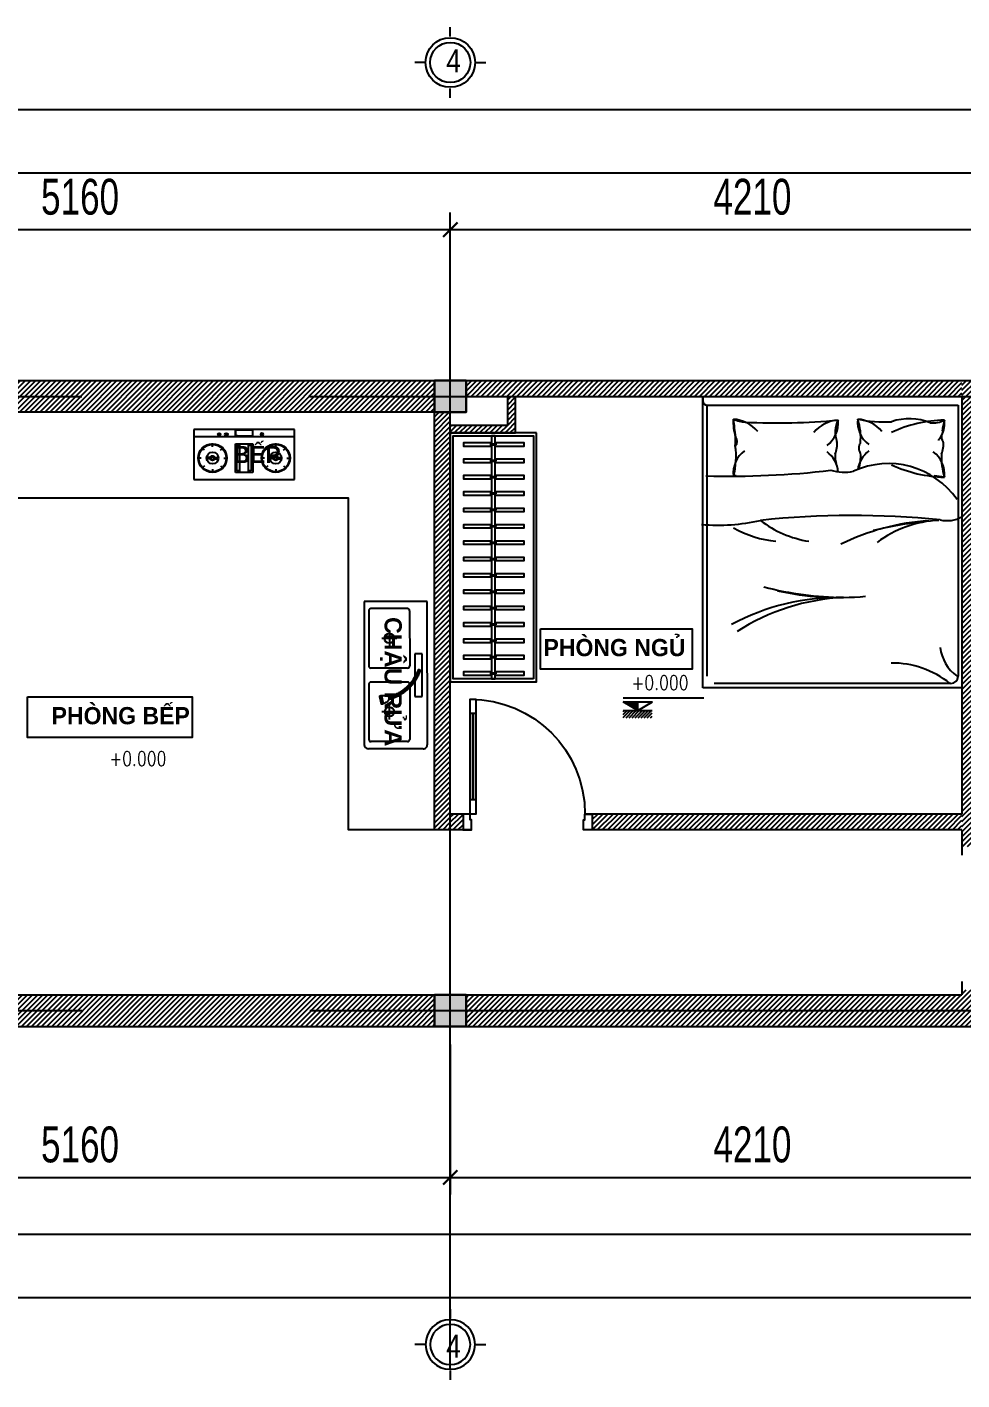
# Model space of a CAD drawing. Header units: inches. Extents: x 442278 to 842836, y -356313 to 59457.
# Drawn here: x 482833 to 489347, y -38986 to -29559 of the extents above; entities that cross this region are included whole.
import ezdxf

# ---------------------------------------------------------------- set-up
doc = ezdxf.new("R2010")
doc.units = ezdxf.units.IN
doc.header["$LTSCALE"] = 250
doc.header["$MEASUREMENT"] = 0
doc.linetypes.add('CENTER', pattern=[50.8, 31.75, -6.35, 6.35, -6.35])
doc.linetypes.add('CONTINOUS', pattern=[0])
for name, color, linetype in [('A-cua', 153, 'Continuous'), ('A-Noithat', 139, 'Continuous'), ('blogmythuat.com', 2, 'Continuous'), ('cotcaodo', 37, 'Continuous'), ('damvua', 7, 'Continuous'), ('DIM', 8, 'Continuous'), ('DODAC', 119, 'Continuous'), ('HACTH250', 250, 'Continuous'), ('LA.BT', 7, 'Continuous'), ('LA.DIM', 251, 'Continuous'), ('netcat', 32, 'Continuous'), ('NETMANH', 44, 'Continuous'), ('NETTHAY', 8, 'Continuous'), ('NTHAY', 8, 'Continuous'), ('TEXT', 7, 'Continuous'), ('TRUC', 251, 'CENTER'), ('TUONG', 31, 'Continuous'), ('vatlieu', 250, 'Continuous')]:
    doc.layers.add(name, color=color, linetype=linetype)
doc.styles.add('AVANTH', font='')
doc.styles.add('KIEU1', font='', dxfattribs={"height": 250})
doc.styles.add('ROMANSmoi', font='romans.shx', dxfattribs={"width": 0.8})
doc.styles.add('S.STEXT', font='arial.ttf', dxfattribs={"width": 0.7})
doc.styles.get("Standard").update_dxf_attribs({"font": 'arial.ttf'})
doc.styles.get('AVANTH').set_extended_font_data('.VnAvantH')
doc.styles.get('KIEU1').set_extended_font_data('.VnArial')
doc.linetypes.add('TX', pattern='A,676.874288,-193.500228,["tx",AVANTH,S=240.510514,R=359.931402,X=0,Y=-131.162874],-560.72896,746.79278', length=2177.896256)
doc.dimstyles.new('S.DIM100', dxfattribs={"dimtxt": 250, "dimasz": 100, "dimexe": 120, "dimexo": 0, "dimgap": 100, "dimtad": 1, "dimdec": 0, "dimzin": 13, "dimdsep": 46, "dimtxsty": 'S.STEXT', "dimblk": 'ARCHTICK', "dimblk1": 'ARCHTICK', "dimcen": 0, "dimdle": 100, "dimclrd": 251, "dimclre": 251, "dimclrt": 60, "dimadec": 0, "dimazin": 0, "dimtfac": 1, "dimtdec": 0, "dimtix": 1, "dimtmove": 2, "dimatfit": 3, "dimfxl": 1, "dimtolj": 1, "dimtzin": 13, "dimarcsym": 0})
pattern_1 = [(45, (194911.84, -364072.127), (-17.6776695, 17.6776695), [])]
pattern_2 = [(45, (98433.627, -355625.897), (-17.6776695, 17.6776695), [])]
pattern_3 = [(45, (194711.84, -364072.127), (-17.6776695, 17.6776695), [])]

# ---------------------------------------------------------------- blocks, each defined once
blk = doc.blocks.new('_ArchTick')
at = {"color": 0, "linetype": 'ByBlock', "const_width": 0.15}
blk.add_lwpolyline([(-0.5, -0.5), (0.5, 0.5)], dxfattribs=at)
blk = doc.blocks.new('*D152')
at = {"layer": 'DEFPOINTS', "color": 0, "transparency": 16777216}
for p in [(490101.9, -30133.6), (472101.9, -31637.8), (490101.9, -32022.4)]:
    blk.add_point(p, dxfattribs=at)
at = {"layer": 'LA.DIM', "color": 251, "lineweight": -2, "transparency": 16777216}
for p, q in [((472101.9, -31637.8), (472101.9, -30013.6)), ((490101.9, -32022.4), (490101.9, -30013.6)), ((472001.9, -30133.6), (490201.9, -30133.6))]:
    blk.add_line(p, q, dxfattribs=at)
at = {"layer": 'LA.DIM', "color": 251, "lineweight": -2, "transparency": 16777216, "xscale": 100, "yscale": 100, "zscale": 100, "rotation": 180}
blk.add_blockref('_ArchTick', (472101.9, -30133.6), dxfattribs=at)
at = {"layer": 'LA.DIM', "color": 251, "lineweight": -2, "transparency": 16777216, "xscale": 100, "yscale": 100, "zscale": 100}
blk.add_blockref('_ArchTick', (490101.9, -30133.6), dxfattribs=at)
at = {"layer": 'LA.DIM', "color": 60, "transparency": 16777216, "insert": (481101.9, -29905.9), "char_height": 250, "attachment_point": 5, "style": 'S.STEXT'}
blk.add_mtext('\\A1;18000', dxfattribs=at)
blk = doc.blocks.new('*D155')
at = {"layer": 'DEFPOINTS', "color": 0, "transparency": 16777216}
for p in [(485781.9, -30970.6), (480621.9, -31637.8), (485781.9, -31637.8)]:
    blk.add_point(p, dxfattribs=at)
at = {"layer": 'LA.DIM', "color": 251, "lineweight": -2, "transparency": 16777216}
for p, q in [((480621.9, -31637.8), (480621.9, -30850.6)), ((485781.9, -31637.8), (485781.9, -30850.6)), ((480521.9, -30970.6), (485881.9, -30970.6))]:
    blk.add_line(p, q, dxfattribs=at)
at = {"layer": 'LA.DIM', "color": 251, "lineweight": -2, "transparency": 16777216, "xscale": 100, "yscale": 100, "zscale": 100, "rotation": 180}
blk.add_blockref('_ArchTick', (480621.9, -30970.6), dxfattribs=at)
at = {"layer": 'LA.DIM', "color": 251, "lineweight": -2, "transparency": 16777216, "xscale": 100, "yscale": 100, "zscale": 100}
blk.add_blockref('_ArchTick', (485781.9, -30970.6), dxfattribs=at)
at = {"layer": 'LA.DIM', "color": 60, "transparency": 16777216, "insert": (483201.9, -30742.9), "char_height": 250, "attachment_point": 5, "style": 'S.STEXT'}
blk.add_mtext('\\A1;5160', dxfattribs=at)
blk = doc.blocks.new('*D156')
at = {"layer": 'DEFPOINTS', "color": 0, "transparency": 16777216}
for p in [(489991.9, -30970.6), (485781.9, -31637.8), (489991.9, -31637.8)]:
    blk.add_point(p, dxfattribs=at)
at = {"layer": 'LA.DIM', "color": 251, "lineweight": -2, "transparency": 16777216}
for p, q in [((485781.9, -31637.8), (485781.9, -30850.6)), ((489991.9, -31637.8), (489991.9, -30850.6)), ((485681.9, -30970.6), (490091.9, -30970.6))]:
    blk.add_line(p, q, dxfattribs=at)
at = {"layer": 'LA.DIM', "color": 251, "lineweight": -2, "transparency": 16777216, "xscale": 100, "yscale": 100, "zscale": 100, "rotation": 180}
blk.add_blockref('_ArchTick', (485781.9, -30970.6), dxfattribs=at)
at = {"layer": 'LA.DIM', "color": 251, "lineweight": -2, "transparency": 16777216, "xscale": 100, "yscale": 100, "zscale": 100}
blk.add_blockref('_ArchTick', (489991.9, -30970.6), dxfattribs=at)
at = {"layer": 'LA.DIM', "color": 60, "transparency": 16777216, "insert": (487886.9, -30742.9), "char_height": 250, "attachment_point": 5, "style": 'S.STEXT'}
blk.add_mtext('\\A1;4210', dxfattribs=at)
blk = doc.blocks.new('*D158')
at = {"layer": 'DEFPOINTS', "color": 0, "transparency": 16777216}
for p in [(489991.9, -30574.9), (472101.9, -31637.8), (489991.9, -31637.8)]:
    blk.add_point(p, dxfattribs=at)
at = {"layer": 'LA.DIM', "color": 251, "lineweight": -2, "transparency": 16777216}
for p, q in [((472101.9, -31637.8), (472101.9, -30454.9)), ((489991.9, -31637.8), (489991.9, -30454.9)), ((472001.9, -30574.9), (490091.9, -30574.9))]:
    blk.add_line(p, q, dxfattribs=at)
at = {"layer": 'LA.DIM', "color": 251, "lineweight": -2, "transparency": 16777216, "xscale": 100, "yscale": 100, "zscale": 100, "rotation": 180}
blk.add_blockref('_ArchTick', (472101.9, -30574.9), dxfattribs=at)
at = {"layer": 'LA.DIM', "color": 251, "lineweight": -2, "transparency": 16777216, "xscale": 100, "yscale": 100, "zscale": 100}
blk.add_blockref('_ArchTick', (489991.9, -30574.9), dxfattribs=at)
at = {"layer": 'LA.DIM', "color": 60, "transparency": 16777216, "insert": (481046.9, -30347.3), "char_height": 250, "attachment_point": 5, "style": 'S.STEXT'}
blk.add_mtext('\\A1;17890', dxfattribs=at)
blk = doc.blocks.new('vongtrondim')
at = {"layer": 'damvua'}
blk.add_circle((0, 0), 175, dxfattribs=at)
at = {"layer": 'NTHAY'}
for p, q in [((0, 226), (0, 309)), ((-226, 0), (-309, 0)), ((226, 0), (309, 0)), ((0, -309), (0, -226))]:
    blk.add_line(p, q, dxfattribs=at)
blk.add_circle((0, 0), 216, dxfattribs=at)
blk = doc.blocks.new('*D160')
at = {"layer": 'DEFPOINTS', "color": 0, "transparency": 16777216}
for p in [(472101.9, -36648.3), (491101.9, -36648.3), (491101.9, -38411.2)]:
    blk.add_point(p, dxfattribs=at)
at = {"layer": 'LA.DIM', "color": 251, "lineweight": -2, "transparency": 16777216}
for p, q in [((472101.9, -36648.3), (472101.9, -38531.2)), ((491101.9, -36648.3), (491101.9, -38531.2)), ((472001.9, -38411.2), (491201.9, -38411.2))]:
    blk.add_line(p, q, dxfattribs=at)
at = {"layer": 'LA.DIM', "color": 251, "lineweight": -2, "transparency": 16777216, "xscale": 100, "yscale": 100, "zscale": 100, "rotation": 180}
blk.add_blockref('_ArchTick', (472101.9, -38411.2), dxfattribs=at)
at = {"layer": 'LA.DIM', "color": 251, "lineweight": -2, "transparency": 16777216, "xscale": 100, "yscale": 100, "zscale": 100}
blk.add_blockref('_ArchTick', (491101.9, -38411.2), dxfattribs=at)
at = {"layer": 'LA.DIM', "color": 60, "transparency": 16777216, "insert": (481601.9, -38183.6), "char_height": 250, "attachment_point": 5, "style": 'S.STEXT'}
blk.add_mtext('\\A1;19000', dxfattribs=at)
blk = doc.blocks.new('*D163')
at = {"layer": 'DEFPOINTS', "color": 0, "transparency": 16777216}
for p in [(480621.9, -36648.3), (485781.9, -36648.3), (485781.9, -37574.3)]:
    blk.add_point(p, dxfattribs=at)
at = {"layer": 'LA.DIM', "color": 251, "lineweight": -2, "transparency": 16777216}
for p, q in [((480621.9, -36648.3), (480621.9, -37694.3)), ((485781.9, -36648.3), (485781.9, -37694.3)), ((480521.9, -37574.3), (485881.9, -37574.3))]:
    blk.add_line(p, q, dxfattribs=at)
at = {"layer": 'LA.DIM', "color": 251, "lineweight": -2, "transparency": 16777216, "xscale": 100, "yscale": 100, "zscale": 100, "rotation": 180}
blk.add_blockref('_ArchTick', (480621.9, -37574.3), dxfattribs=at)
at = {"layer": 'LA.DIM', "color": 251, "lineweight": -2, "transparency": 16777216, "xscale": 100, "yscale": 100, "zscale": 100}
blk.add_blockref('_ArchTick', (485781.9, -37574.3), dxfattribs=at)
at = {"layer": 'LA.DIM', "color": 60, "transparency": 16777216, "insert": (483201.9, -37346.6), "char_height": 250, "attachment_point": 5, "style": 'S.STEXT'}
blk.add_mtext('\\A1;5160', dxfattribs=at)
blk = doc.blocks.new('*D164')
at = {"layer": 'DEFPOINTS', "color": 0, "transparency": 16777216}
for p in [(485781.9, -36648.3), (489991.9, -36648.3), (489991.9, -37574.3)]:
    blk.add_point(p, dxfattribs=at)
at = {"layer": 'LA.DIM', "color": 251, "lineweight": -2, "transparency": 16777216}
for p, q in [((485781.9, -36648.3), (485781.9, -37694.3)), ((489991.9, -36648.3), (489991.9, -37694.3)), ((485681.9, -37574.3), (490091.9, -37574.3))]:
    blk.add_line(p, q, dxfattribs=at)
at = {"layer": 'LA.DIM', "color": 251, "lineweight": -2, "transparency": 16777216, "xscale": 100, "yscale": 100, "zscale": 100, "rotation": 180}
blk.add_blockref('_ArchTick', (485781.9, -37574.3), dxfattribs=at)
at = {"layer": 'LA.DIM', "color": 251, "lineweight": -2, "transparency": 16777216, "xscale": 100, "yscale": 100, "zscale": 100}
blk.add_blockref('_ArchTick', (489991.9, -37574.3), dxfattribs=at)
at = {"layer": 'LA.DIM', "color": 60, "transparency": 16777216, "insert": (487886.9, -37346.6), "char_height": 250, "attachment_point": 5, "style": 'S.STEXT'}
blk.add_mtext('\\A1;4210', dxfattribs=at)
blk = doc.blocks.new('*D166')
at = {"layer": 'DEFPOINTS', "color": 0, "transparency": 16777216}
for p in [(472101.9, -36648.3), (491101.9, -36648.3), (491101.9, -37969.9)]:
    blk.add_point(p, dxfattribs=at)
at = {"layer": 'LA.DIM', "color": 251, "lineweight": -2, "transparency": 16777216}
for p, q in [((472101.9, -36648.3), (472101.9, -38089.9)), ((491101.9, -36648.3), (491101.9, -38089.9)), ((472001.9, -37969.9), (491201.9, -37969.9))]:
    blk.add_line(p, q, dxfattribs=at)
at = {"layer": 'LA.DIM', "color": 251, "lineweight": -2, "transparency": 16777216, "xscale": 100, "yscale": 100, "zscale": 100, "rotation": 180}
blk.add_blockref('_ArchTick', (472101.9, -37969.9), dxfattribs=at)
at = {"layer": 'LA.DIM', "color": 251, "lineweight": -2, "transparency": 16777216, "xscale": 100, "yscale": 100, "zscale": 100}
blk.add_blockref('_ArchTick', (491101.9, -37969.9), dxfattribs=at)
at = {"layer": 'LA.DIM', "color": 60, "transparency": 16777216, "insert": (481601.9, -37742.3), "char_height": 250, "attachment_point": 5, "style": 'S.STEXT'}
blk.add_mtext('\\A1;19000', dxfattribs=at)
blk = doc.blocks.new('*U123')
at = {"transparency": 33554687}
for points in [[(0, 600), (0, 0), (1733.3, 0), (1733.3, 600)], [(1713.3, 580), (1713.3, 20), (20, 20), (20, 580)]]:
    blk.add_lwpolyline(points, close=True, dxfattribs=at)
at = {"ltscale": 6, "transparency": 33554687}
for points in [[(91.1, 313.1), (91.1, 515.2), (69.1, 515.2), (69.1, 313.1)], [(205.1, 313.1), (205.1, 515.2), (183.1, 515.2), (183.1, 313.1)], [(319.1, 313.1), (319.1, 515.2), (297.1, 515.2), (297.1, 313.1)], [(433.1, 313.1), (433.1, 515.2), (411.1, 515.2), (411.1, 313.1)], [(547.1, 313.1), (547.1, 515.2), (525.1, 515.2), (525.1, 313.1)], [(661.1, 313.1), (661.1, 515.2), (639.1, 515.2), (639.1, 313.1)], [(775.1, 313.1), (775.1, 515.2), (753.1, 515.2), (753.1, 313.1)], [(889.1, 313.1), (889.1, 515.2), (867.1, 515.2), (867.1, 313.1)], [(1003.1, 313.1), (1003.1, 515.2), (981.1, 515.2), (981.1, 313.1)], [(1117.1, 313.1), (1117.1, 515.2), (1095.1, 515.2), (1095.1, 313.1)], [(1231.1, 313.1), (1231.1, 515.2), (1209.1, 515.2), (1209.1, 313.1)], [(1345.1, 313.1), (1345.1, 515.2), (1323.1, 515.2), (1323.1, 313.1)], [(1459.1, 313.1), (1459.1, 515.2), (1437.1, 515.2), (1437.1, 313.1)], [(1573.1, 313.1), (1573.1, 515.2), (1551.1, 515.2), (1551.1, 313.1)], [(1687.1, 313.1), (1687.1, 515.2), (1665.1, 515.2), (1665.1, 313.1)], [(69.1, 286.7), (69.1, 92.1), (91.1, 92.1), (91.1, 286.7)], [(183.1, 286.7), (183.1, 92.1), (205.1, 92.1), (205.1, 286.7)], [(297.1, 286.7), (297.1, 92.1), (319.1, 92.1), (319.1, 286.7)], [(411.1, 286.7), (411.1, 92.1), (433.1, 92.1), (433.1, 286.7)], [(525.1, 286.7), (525.1, 92.1), (547.1, 92.1), (547.1, 286.7)], [(639.1, 286.7), (639.1, 92.1), (661.1, 92.1), (661.1, 286.7)], [(753.1, 286.7), (753.1, 92.1), (775.1, 92.1), (775.1, 286.7)], [(867.1, 286.7), (867.1, 92.1), (889.1, 92.1), (889.1, 286.7)], [(981.1, 286.7), (981.1, 92.1), (1003.1, 92.1), (1003.1, 286.7)], [(1095.1, 286.7), (1095.1, 92.1), (1117.1, 92.1), (1117.1, 286.7)], [(1209.1, 286.7), (1209.1, 92.1), (1231.1, 92.1), (1231.1, 286.7)], [(1323.1, 286.7), (1323.1, 92.1), (1345.1, 92.1), (1345.1, 286.7)], [(1437.1, 286.7), (1437.1, 92.1), (1459.1, 92.1), (1459.1, 286.7)], [(1551.1, 286.7), (1551.1, 92.1), (1573.1, 92.1), (1573.1, 286.7)], [(1665.1, 286.7), (1665.1, 92.1), (1687.1, 92.1), (1687.1, 286.7)]]:
    blk.add_lwpolyline(points, dxfattribs=at)
for points in [[(1713.3, 286.7), (1713.3, 313.1), (20, 313.1), (20, 286.7)], [(82.7, 319.2), (78.3, 319.2), (78.3, 280.4), (82.7, 280.4)], [(196.7, 319.2), (192.3, 319.2), (192.3, 280.4), (196.7, 280.4)], [(310.7, 319.2), (306.3, 319.2), (306.3, 280.4), (310.7, 280.4)], [(424.7, 319.2), (420.3, 319.2), (420.3, 280.4), (424.7, 280.4)], [(538.7, 319.2), (534.3, 319.2), (534.3, 280.4), (538.7, 280.4)], [(652.7, 319.2), (648.3, 319.2), (648.3, 280.4), (652.7, 280.4)], [(766.7, 319.2), (762.3, 319.2), (762.3, 280.4), (766.7, 280.4)], [(880.7, 319.2), (876.3, 319.2), (876.3, 280.4), (880.7, 280.4)], [(994.7, 319.2), (990.3, 319.2), (990.3, 280.4), (994.7, 280.4)], [(1108.7, 319.2), (1104.3, 319.2), (1104.3, 280.4), (1108.7, 280.4)], [(1222.7, 319.2), (1218.3, 319.2), (1218.3, 280.4), (1222.7, 280.4)], [(1336.7, 319.2), (1332.3, 319.2), (1332.3, 280.4), (1336.7, 280.4)], [(1450.7, 319.2), (1446.3, 319.2), (1446.3, 280.4), (1450.7, 280.4)], [(1564.7, 319.2), (1560.3, 319.2), (1560.3, 280.4), (1564.7, 280.4)], [(1678.7, 319.2), (1674.3, 319.2), (1674.3, 280.4), (1678.7, 280.4)]]:
    blk.add_lwpolyline(points, close=True, dxfattribs=at)
blk = doc.blocks.new('mb-bep700x350')
at = {"layer": 'DODAC', "ltscale": 2000}
for p, q in [((-350, 0), (-350, -350)), ((350, 0), (-350, 0)), ((-60, -50), (-60, 0)), ((60, -50), (60, 0)), ((350, -350), (350, 0)), ((-350, -50), (350, -50)), ((-185, -33.2), (-163.1, -33.2)), ((-185, -35.1), (-163, -35.1)), ((-134.9, -33.2), (-113, -33.2)), ((-134.9, -35.1), (-112.9, -35.1)), ((-57.5, -3.3), (57.8, -3.3)), ((-57.5, -46.5), (-57.5, -3.3)), ((57.8, -46.5), (-57.5, -46.5)), ((-54.5, -42.4), (-46, -42.4)), ((57.8, -3.3), (57.8, -46.5)), ((135.2, -35.1), (113.2, -35.1)), ((135.2, -33.2), (113.3, -33.2)), ((-275.4, -144.9), (-293.8, -126.5)), ((-220.2, -122), (-220.2, -96)), ((-165.1, -144.9), (-146.7, -126.5)), ((-60, -300), (-60, -100)), ((-60, -100), (60, -100)), ((-50, -290), (-50, -110)), ((-50, -110), (-30, -110)), ((-30, -300), (-30, -100)), ((30, -300), (30, -100)), ((30, -110), (50, -110)), ((50, -110), (50, -290)), ((60, -100), (60, -300)), ((165.1, -144.9), (146.7, -126.5)), ((220.2, -122), (220.2, -96)), ((275.4, -144.9), (293.8, -126.5)), ((-298.2, -200), (-324.2, -200)), ((-275.4, -255.1), (-293.8, -273.5)), ((-235.9, -195.5), (-261, -195.5)), ((-235.9, -204.5), (-261, -204.5)), ((-220.2, -278), (-220.2, -304)), ((-204.5, -195.5), (-179.5, -195.5)), ((-204.5, -204.5), (-179.5, -204.5)), ((-165.1, -255.1), (-146.7, -273.5)), ((-142.2, -200), (-116.2, -200)), ((142.2, -200), (116.2, -200)), ((165.1, -255.1), (146.7, -273.5)), ((204.5, -195.5), (179.5, -195.5)), ((204.5, -204.5), (179.5, -204.5)), ((220.2, -278), (220.2, -304)), ((235.9, -195.5), (261, -195.5)), ((235.9, -204.5), (261, -204.5)), ((275.4, -255.1), (293.8, -273.5)), ((298.2, -200), (324.2, -200)), ((-350, -350), (350, -350)), ((60, -300), (-60, -300)), ((-30, -290), (-50, -290)), ((50, -290), (30, -290))]:
    blk.add_line(p, q, dxfattribs=at)
for centre, radius in [((-220.2, -200), 100), ((-220.2, -200), 95), ((-220.2, -200), 41), ((-220.2, -200), 16.3), ((220.2, -200), 100), ((220.2, -200), 95), ((220.2, -200), 41), ((220.2, -200), 16.3), ((-220.2, -200), 9.16), ((220.2, -200), 9.16)]:
    blk.add_circle(centre, radius, dxfattribs=at)
for centre in [(-174, -34.4), (-124, -34.4)]:
    blk.add_ellipse(centre, major_axis=(-11.1, 0), ratio=0.777774, dxfattribs=at)
at = {"layer": 'DODAC', "ltscale": 2000, "extrusion": (0, 0, -1)}
blk.add_ellipse((124.3, -34.4), major_axis=(11.1, 0), ratio=0.777774, dxfattribs=at)
blk = doc.blocks.new('dsa12')
at = {"layer": 'DODAC'}
for p, q in [((238976.6, -105776.7), (238536.6, -105777.2)), ((238536.6, -105777.2), (238537.6, -106774.2)), ((238568.7, -105842.2), (238569.1, -106227.2)), ((238838.7, -105826.9), (238583.7, -105827.1)), ((238853.7, -105841.9), (238854.1, -106226.9)), ((238977.6, -106773.8), (238976.6, -105776.7)), ((238765.7, -106034.5), (238659.4, -106034.6)), ((238712.5, -105981.4), (238712.6, -106087.7)), ((238940.5, -106142), (238890.5, -106142.1)), ((238890.5, -106142.1), (238890.6, -106304.9)), ((238940.8, -106438.6), (238940.5, -106142)), ((238839.1, -106241.9), (238584.1, -106242.1)), ((238890.7, -106332.5), (238890.8, -106438.6)), ((238569.2, -106354.2), (238569.6, -106739.2)), ((238839.2, -106338.9), (238584.2, -106339.2)), ((238854.2, -106353.9), (238854.2, -106354.2)), ((238854.2, -106376), (238854.6, -106738.9)), ((238643.6, -106439.9), (238654.6, -106490)), ((238650.3, -106435.4), (238662.5, -106491.3)), ((238657.8, -106434.3), (238669.8, -106489.3)), ((238713.1, -106599.7), (238713, -106493.4)), ((238890.8, -106438.6), (238940.8, -106438.6)), ((238766.2, -106546.5), (238659.9, -106546.6)), ((238947.7, -106803.8), (238567.7, -106804.2)), ((238839.6, -106753.9), (238584.6, -106754.2))]:
    blk.add_line(p, q, dxfattribs=at)
for centre in [(238712.5, -106034.5), (238713.1, -106546.6)]:
    blk.add_circle(centre, 33.2, dxfattribs=at)
for centre, radius, start, end in [((238583.7, -105842.1), 15, 90.05809, 180.05812), ((238838.7, -105841.9), 15, 0.05809, 90.05809), ((238584.1, -106227.1), 15, 180.05812, 270.05809), ((238839.1, -106226.9), 15, 270.05809, 0.05809), ((238626.6, -106147.9), 307.2, 285.45063, 339.58461), ((238626.6, -106147.9), 322.2, 285.37413, 339.79235), ((238870.9, -106335.2), 1.56, 76.42692, 218.46609), ((238866.3, -106359.9), 26.7, 46.72934, 79.44784), ((238875.6, -106328.8), 1.56, 77.41613, 219.45531), ((238871.5, -106353.7), 26.7, 47.71855, 80.43706), ((238880.2, -106322.2), 1.56, 77.43674, 219.47591), ((238876.1, -106347.1), 26.7, 47.73915, 80.45766), ((238884.4, -106315.9), 1.56, 78.98915, 221.02832), ((238881, -106340.9), 26.7, 49.29157, 82.01007), ((238888.2, -106310.1), 1.56, 83.0995, 225.13867), ((238888.4, -106334.9), 1.45, 254.79113, 42.63585), ((238886.6, -106335.3), 26.7, 53.40191, 86.12042), ((238892.2, -106303.4), 1.56, 83.30736, 225.34653), ((238890.7, -106328.5), 26.7, 53.60978, 86.32828), ((238893, -106328.2), 1.45, 254.81174, 42.65646), ((238896.1, -106296.4), 1.56, 82.81507, 224.85424), ((238894.4, -106321.6), 26.7, 53.11748, 85.83599), ((238897.4, -106321.6), 1.45, 256.36415, 44.20887), ((238899.6, -106290), 1.56, 85.28701, 227.32619), ((238898.9, -106315.2), 26.7, 55.58943, 88.30794), ((238901.5, -106314.9), 1.45, 260.4745, 48.31922), ((238903, -106283.2), 1.56, 86.20701, 228.24618), ((238902.8, -106308.4), 26.7, 56.50942, 89.22793), ((238906.3, -106276.3), 1.56, 87.25933, 229.2985), ((238905.6, -106308.1), 1.45, 260.68236, 48.52708), ((238906.5, -106301.5), 26.7, 57.56174, 90.28025), ((238909.5, -106269.1), 1.56, 87.25933, 229.2985), ((238909.5, -106301.2), 1.45, 260.19007, 48.03479), ((238909.7, -106294.3), 26.7, 57.56174, 90.28025), ((238912.5, -106261.8), 1.56, 87.25933, 229.2985), ((238912.7, -106287), 26.7, 57.56174, 90.28025), ((238913.1, -106294.3), 1.45, 262.66201, 50.50673), ((238914.9, -106255.2), 1.56, 87.25933, 233.39038), ((238914.8, -106281.4), 26.3, 57.42807, 90.64815), ((238915.1, -106280.4), 26.7, 57.56174, 90.28025), ((238626.6, -106147.9), 307.2, 339.86943, 339.86995), ((238916.6, -106287.2), 1.45, 263.58201, 51.42673), ((238919.9, -106280.1), 1.45, 264.63433, 52.47905), ((238923.2, -106272.9), 1.45, 264.63433, 52.47905), ((238926.1, -106265.5), 1.45, 264.63433, 52.47905), ((238928.6, -106258.9), 1.45, 264.63433, 52.47905), ((238626.6, -106147.9), 322.2, 340.05604, 340.05624), ((238584.2, -106354.2), 15, 90.05809, 180.05812), ((238747.4, -106430.9), 1.56, 44.91924, 186.95842), ((238730.6, -106449.7), 26.7, 15.22166, 47.94017), ((238757, -106426.7), 1.56, 43.74703, 185.7862), ((238739.8, -106445.1), 26.7, 14.04944, 46.76795), ((238763.9, -106423.3), 1.56, 47.60503, 189.6442), ((238748, -106442.8), 26.7, 17.90744, 50.62595), ((238771.7, -106419.3), 1.56, 52.22598, 194.26516), ((238757.4, -106440.1), 26.7, 22.5284, 55.24691), ((238778.5, -106415.6), 1.56, 52.3423, 194.38148), ((238764.2, -106436.3), 26.7, 22.64472, 55.36323), ((238780.7, -106430.3), 1.45, 229.60098, 17.4457), ((238785.4, -106411.5), 1.56, 54.48673, 196.5259), ((238772, -106432.8), 26.7, 24.78914, 57.50765), ((238787.5, -106426.5), 1.45, 229.7173, 17.56202), ((238791.8, -106407.6), 1.56, 54.60787, 196.64704), ((238778.3, -106428.9), 26.7, 24.91028, 57.62879), ((238794.9, -106422.1), 1.45, 231.86173, 19.70645), ((238798.7, -106403.1), 1.56, 56.63484, 198.67401), ((238786, -106424.8), 26.7, 26.93725, 59.65576), ((238801.2, -106418.1), 1.45, 231.98287, 19.82759), ((238805.4, -106398.3), 1.56, 55.07445, 197.11362), ((238792.2, -106419.8), 26.7, 25.37686, 58.09537), ((238808.5, -106413.3), 1.45, 234.00984, 21.85456), ((238810.9, -106394.4), 1.56, 58.7552, 200.79437), ((238799.1, -106416.6), 26.7, 29.05762, 61.77612), ((238815, -106408.8), 1.45, 232.44945, 20.29417), ((238816.3, -106390.2), 1.56, 60.39483, 202.434), ((238805.1, -106412.8), 26.7, 30.69724, 63.41575), ((238821.1, -106404.2), 1.45, 236.1302, 23.97492), ((238822.8, -106385), 1.56, 60.39483, 202.434), ((238811.6, -106407.6), 26.7, 30.69724, 63.41575), ((238826.8, -106399.8), 1.45, 237.76983, 25.61455), ((238829.3, -106379.4), 1.56, 60.39483, 202.434), ((238818.1, -106402), 26.7, 30.69724, 63.41575), ((238833.3, -106394.5), 1.45, 237.76983, 25.61455), ((238834.3, -106375), 1.56, 66.58882, 208.628), ((238825.6, -106398.7), 26.7, 36.89124, 69.60975), ((238840.4, -106369.3), 1.56, 65.91705, 207.95623), ((238839.8, -106389), 1.45, 237.76983, 25.61455), ((238839.2, -106353.9), 15, 0.05809, 90.05809), ((238831.4, -106392.8), 26.7, 36.21947, 68.93798), ((238845.8, -106363.9), 1.56, 67.80653, 209.8457), ((238845.8, -106383.4), 1.45, 243.96382, 31.80854), ((238837.6, -106387.7), 26.7, 38.10894, 70.82745), ((238851.5, -106358), 1.56, 67.41215, 209.45132), ((238851.7, -106377.7), 1.45, 243.29205, 31.13677), ((238843.1, -106381.7), 26.7, 37.71456, 70.43307), ((238856.3, -106352.7), 1.56, 71.02962, 213.06879), ((238849.5, -106377), 26.7, 41.33203, 74.05054), ((238857.5, -106372), 1.45, 245.18152, 33.02625), ((238861.3, -106347), 1.56, 72.76563, 214.80481), ((238855.2, -106371.4), 26.7, 43.06805, 75.78656), ((238863, -106366.1), 1.45, 244.78715, 32.63187), ((238866, -106341.3), 1.56, 74.83275, 216.87192), ((238860.8, -106365.9), 26.7, 45.13517, 77.85367), ((238868.4, -106360.2), 1.45, 248.40462, 36.24934), ((238873.6, -106354.1), 1.45, 250.14063, 37.98535), ((238878.6, -106347.9), 1.45, 252.20775, 40.05247), ((238883.6, -106341.4), 1.45, 253.80192, 41.64664), ((238645.6, -106439.5), 2, 102.92602, 192.30041), ((238674.9, -106567.2), 133, 100.54706, 102.92602), ((238674.9, -106567.2), 134, 97.34755, 100.56015), ((238656.5, -106489.6), 2, 192.30041, 281.67481), ((238630, -106361.3), 133, 281.67481, 284.05376), ((238674.9, -106567.2), 133, 84.43722, 97.31022), ((238630, -106361.3), 134, 284.04068, 287.25328), ((238630, -106361.3), 133, 287.29061, 300.1636), ((238682.2, -106475.2), 40.8, 49.96351, 82.1647), ((238675.9, -106443), 39.3, 302.13205, 336.73456), ((238802, -106428.7), 94.8, 189.26758, 198.34803), ((238715.9, -106442.3), 1.56, 34.77537, 176.81454), ((238696.1, -106457.8), 26.7, 5.07778, 37.79629), ((238721.3, -106455.5), 1.45, 212.15037, 359.99509), ((238723.9, -106439.8), 1.56, 40.30142, 182.34059), ((238705.6, -106457.2), 26.7, 10.60383, 43.32234), ((238730.5, -106452.4), 1.45, 217.67642, 5.52114), ((238731.5, -106437.2), 1.56, 42.73986, 184.77904), ((238714, -106455.3), 26.7, 13.04228, 45.76079), ((238738.6, -106449.5), 1.45, 220.11486, 7.95958), ((238739.3, -106434.2), 1.56, 43.44397, 185.48314), ((238722, -106452.6), 26.7, 13.74639, 46.46489), ((238746.6, -106446.4), 1.45, 220.81897, 8.66369), ((238754.9, -106442.9), 1.45, 222.29424, 10.13896), ((238764.3, -106438.9), 1.45, 221.12203, 8.96675), ((238772, -106434.9), 1.45, 224.98003, 12.82475), ((238567.6, -106774.2), 30, 180.05812, 270.05809), ((238584.6, -106739.2), 15, 180.05812, 270.05809), ((238839.6, -106738.9), 15, 270.05809, 0.05809), ((238947.6, -106773.8), 30, 270.05809, 0.05818)]:
    blk.add_arc(centre, radius, start, end, dxfattribs=at)
blk = doc.blocks.new('*U112')
blk.add_line((-70, 100), (-70, 700))
for points in [[(-50, 0), (-50, 800), (-90, 800), (-90, 0)], [(-50, 100), (-90, 100), (-90, 700), (-50, 700)], [(0, -110), (-60, -110), (-60, -40), (-50, -40), (-50, 0), (0, 0)], [(-900, -110), (-840, -110), (-840, -40), (-850, -40), (-850, 0), (-900, 0)]]:
    blk.add_lwpolyline(points, close=True)
blk.add_arc((-50, 0), 800, 90, 180)
blk = doc.blocks.new('cot')
at = {"layer": 'vatlieu', "ltscale": 5}
blk.add_hatch(color=256, dxfattribs=at).paths.add_polyline_path([(507167159, 33335579), (507167032, 33335579), (507167159, 33335503)])
at = {"layer": 'vatlieu', "ltscale": 0.5}
h = blk.add_hatch(dxfattribs=at)
h.set_pattern_fill('ANSI31', color=256, scale=150, style=0)
h.set_pattern_definition([(45, (0, 0), (-13.25825214725, 13.25825214725), [])])
h.paths.add_polyline_path([(507167284, 33335440), (507167284, 33335503), (507167033, 33335503), (507167033, 33335440)])
at = {"layer": 'cotcaodo'}
for p, q in [((507167032, 33335614), (507167735, 33335614)), ((507167159, 33335503), (507167032, 33335579)), ((507167032, 33335579), (507167286, 33335579)), ((507167159, 33335503), (507167286, 33335579)), ((507167159, 33335503), (507167159, 33335579))]:
    blk.add_line(p, q, dxfattribs=at)
at = {"layer": 'damvua', "ltscale": 5}
blk.add_line((507167033, 33335503), (507167284, 33335503), dxfattribs=at)

msp = doc.modelspace()

# ---------------------------------------------------------------- hatches: boundary and pattern name
at = {"layer": 'HACTH250', "linetype": 'TX'}
h = msp.add_hatch(dxfattribs=at)
h.set_pattern_fill('ANSI31', color=256, scale=200, style=0)
h.set_pattern_definition([(45, (152257.84, -364072.127), (-17.6776695, 17.6776695), [])])
h.paths.add_polyline_path([(480731.89, -32022.41), (485671.89, -32022.41), (485671.89, -32242.41), (480731.89, -32242.41)])
h = msp.add_hatch(dxfattribs=at)
h.set_pattern_fill('ANSI31', color=256, scale=200, style=0)
h.set_pattern_definition([(45, (485891.894, -32132.415), (-17.67767, 17.67767), [])])
h.paths.add_polyline_path([(485891.89, -32022.41), (489346.89, -32022.41), (489346.89, -32132.41), (485891.89, -32132.41)])
h = msp.add_hatch(dxfattribs=at)
h.set_pattern_fill('ANSI31', color=256, scale=200, style=0)
h.set_pattern_definition(pattern_1)
h.paths.add_polyline_path([(489881.89, -32022.41), (489346.89, -32022.41), (489346.89, -32132.41), (489456.89, -32132.41), (489456.89, -32242.41), (489881.89, -32242.41)])
h = msp.add_hatch(dxfattribs=at)
h.set_pattern_fill('ANSI31', color=256, scale=200, style=0)
h.set_pattern_definition(pattern_3)
h.paths.add_polyline_path([(486236.89, -32387.41), (486181.89, -32387.41), (486181.89, -32132.41), (486236.89, -32132.41)])
h = msp.add_hatch(dxfattribs=at)
h.set_pattern_fill('ANSI31', color=256, scale=200, style=0)
h.set_pattern_definition(pattern_1)
h.paths.add_polyline_path([(489346.89, -32132.41), (489456.89, -32132.41), (489456.89, -35268.41), (489346.89, -35268.41)])
h = msp.add_hatch(dxfattribs=at)
h.set_pattern_fill('ANSI31', color=256, scale=200, style=0)
h.set_pattern_definition(pattern_2)
h.paths.add_polyline_path([(485671.89, -35152.41), (485781.89, -35152.41), (485781.89, -32242.41), (485671.89, -32242.41)])
h = msp.add_hatch(dxfattribs=at)
h.set_pattern_fill('ANSI31', color=256, scale=200, style=0)
h.set_pattern_definition(pattern_3)
h.paths.add_polyline_path([(486181.89, -32387.41), (485781.89, -32387.41), (485781.89, -32332.41), (486181.89, -32332.41)])
h = msp.add_hatch(dxfattribs=at)
h.set_pattern_fill('ANSI31', color=256, scale=200, style=0)
h.set_pattern_definition(pattern_2)
h.paths.add_polyline_path([(485781.89, -35042.41), (485870.37, -35042.41), (485870.37, -35152.41), (485781.89, -35152.41)])
h = msp.add_hatch(dxfattribs=at)
h.set_pattern_fill('ANSI31', color=256, scale=200, style=0)
h.set_pattern_definition([(45, (486770.37, -35152.415), (-17.67767, 17.67767), [])])
h.paths.add_polyline_path([(486770.37, -35152.41), (489346.89, -35152.41), (489346.89, -35042.41), (486770.37, -35042.41)])
h = msp.add_hatch(dxfattribs=at)
h.set_pattern_fill('ANSI31', color=256, scale=200, style=0)
h.set_pattern_definition(pattern_1)
h.paths.add_polyline_path([(489456.89, -36268.41), (489346.89, -36268.41), (489346.89, -36302.41), (489456.89, -36302.41)])
h = msp.add_hatch(dxfattribs=at)
h.set_pattern_fill('ANSI31', color=256, scale=200, style=0)
h.set_pattern_definition(pattern_1)
h.paths.add_polyline_path([(485671.89, -36302.41), (477521.89, -36302.41), (477521.89, -36522.41), (485671.89, -36522.41)])
h = msp.add_hatch(dxfattribs=at)
h.set_pattern_fill('ANSI31', color=256, scale=200, style=0)
h.set_pattern_definition(pattern_1)
h.paths.add_polyline_path([(489881.89, -36302.41), (485891.89, -36302.41), (485891.89, -36522.41), (489881.89, -36522.41)])
at = {"layer": 'NETMANH'}
for points in [[(485671.89, -32242.41), (485891.89, -32242.41), (485891.89, -32022.41), (485671.89, -32022.41)], [(485671.89, -32242.41), (485891.89, -32242.41), (485891.89, -32022.41), (485671.89, -32022.41)], [(485671.89, -36522.41), (485891.89, -36522.41), (485891.89, -36302.41), (485671.89, -36302.41)], [(485671.89, -36522.41), (485891.89, -36522.41), (485891.89, -36302.41), (485671.89, -36302.41)]]:
    msp.add_hatch(color=0, dxfattribs=at).paths.add_polyline_path(points)

# ---------------------------------------------------------------- linework, layer by layer
at = {"color": 8}
for p, q in [((487540.78, -32132.41), (487540.78, -32164.22)), ((487540.78, -32164.22), (487540.78, -32132.41)), ((487570.78, -34082.41), (487570.78, -32194.22)), ((489320.42, -32194.22), (489320.42, -34082.41)), ((489270.42, -34132.41), (487620.78, -34132.41))]:
    msp.add_line(p, q, dxfattribs=at)
for centre, radius, start, end in [((488061.69, -32316.38), 308.45, 175.30484, 198.694186), ((486138.89, -32552.45), 1636.38, 4.809846, 9.18918), ((487867, -32018.73), 294.8, 247.51785, 264.266962), ((487737.13, -32535.49), 244.96, 40.418902, 85.987096), ((488058.18, -27658.56), 4658.73, 267.285552, 275.246729), ((488501.34, -32542.13), 244.96, 94.012904, 139.581098), ((488290.9, -32317.71), 194.32, 306.571098, 5.889976), ((488639.92, -32381.35), 176.73, 151.77364, 201.698265), ((488813.71, -32311.07), 194.32, 174.110024, 233.428902), ((488263.17, -32415.44), 378.26, 353.494693, 19.186694), ((488802.16, -31454.51), 856.13, 257.743827, 273.628434), ((488603.27, -32535.49), 244.96, 40.418902, 85.987096), ((489250.1, -33246.98), 949.55, 91.523138, 114.554548), ((488982.47, -32675.62), 387.78, 68.202591, 108.981702), ((489149.31, -32160.96), 156.28, 261.595816, 298.909177), ((489031.56, -32317.71), 194.32, 333.737145, 5.889976), ((489720.88, -32443.71), 517.05, 163.604566, 172.327299), ((487736.44, -32445.19), 44.62, 314.473596, 42.171341), ((485408.31, -32369.5), 2361.83, 357.390542, 358.887645), ((489031.56, -32317.71), 194.32, 320.940423, 333.737145), ((489249.76, -32415.26), 45.87, 165.350608, 223.268443), ((487947.56, -32668.51), 194.32, 126.571098, 185.889976), ((487277.84, -32552.05), 495.57, 344.024303, 8.707091), ((488290.9, -32675.15), 194.32, 4.318127, 53.428902), ((488309.05, -32468.75), 168.11, 337.016965, 7.536756), ((488813.71, -32668.51), 194.32, 126.571098, 172.36406), ((488682.16, -32491.92), 54.72, 142.08329, 220.902005), ((489031.56, -32675.15), 194.32, 354.110024, 53.428902), ((489049.71, -32468.75), 168.11, 337.016965, 7.536756), ((488646.55, -32549.66), 183.37, 175.223285, 196.230044), ((488833.11, -33185.16), 584.46, 34.858747, 114.515713), ((488311.53, -32548.21), 329.9, 343.795435, 3.555412), ((489250.1, -31745.87), 949.55, 245.445452, 268.476862), ((489659.03, -32558.37), 455.2, 176.980146, 197.478972), ((487726.25, -26674.19), 6014.48, 268.445181, 276.751002), ((488017.64, -34455.72), 1786.79, 97.858525, 98.476262), ((487737.13, -32444.08), 244.96, 274.012904, 278.341658), ((488524.15, -32350.64), 309.95, 252.951438, 282.377474), ((488984.26, -34168.39), 1492.82, 80.725142, 83.518645), ((488589.74, -39038.06), 6075.94, 84.280599, 96.116355), ((489244.48, -32796.25), 202.2, 255.908343, 300.391848), ((487649.53, -31719.81), 1310.04, 264.899148, 282.916527), ((488121.44, -32410.48), 735.09, 240.140777, 264.510988), ((488403.81, -32391.17), 761.31, 232.690709, 260.570844), ((489217.46, -34598.05), 1602.73, 93.615945, 116.457836), ((489529.84, -36429.49), 3455.81, 96.871534, 103.406425), ((489220.53, -33775.08), 779.36, 92.608741, 126.658687), ((488550.23, -31189.19), 2344.79, 255.59951, 269.308746), ((488490.16, -35113.22), 1579.72, 88.847241, 118.285462), ((488595.26, -35048.38), 1516.34, 92.771745, 122.531384), ((488490.08, -31538.89), 1994.94, 257.598062, 275.340837), ((489480.62, -33850.67), 286.19, 186.229372, 234.072231), ((488859.22, -34634), 643.72, 51.187184, 90.462534), ((489270.42, -34082.41), 50, 270, 0)]:
    msp.add_arc(centre, radius, start, end, dxfattribs=at)
at = {"layer": 'blogmythuat.com'}
for p, q in [((487540.78, -34162.41), (487540.78, -32132.41)), ((487540.78, -32132.41), (489346.89, -32132.41)), ((489346.89, -32132.41), (489346.89, -34162.41)), ((487570.78, -32194.22), (488501.78, -32194.22)), ((488501.78, -32194.22), (489320.42, -32194.22)), ((489350.42, -34162.41), (487540.78, -34162.41))]:
    msp.add_line(p, q, dxfattribs=at)
msp.add_arc((487570.78, -32164.22), 30, 180, 270, dxfattribs=at)
at = {"layer": 'LA.BT'}
msp.add_lwpolyline([(485671.89, -35152.41), (485071.89, -35152.41), (485071.89, -32842.41), (481721.56, -32842.41), (481721.56, -32242.41)], dxfattribs=at)
at = {"layer": 'netcat', "linetype": 'CONTINOUS'}
for p, q in [((472321.89, -32022.41), (489881.89, -32022.41)), ((485891.89, -32132.41), (489346.89, -32132.41)), ((486181.89, -32332.41), (486181.89, -32132.41)), ((486236.89, -32387.41), (486236.89, -32132.41)), ((489346.89, -32132.41), (489346.89, -35042.41)), ((485891.89, -32242.41), (480951.89, -32242.41)), ((485671.89, -35152.41), (485671.89, -32242.41)), ((485781.89, -35042.41), (485781.89, -32242.41)), ((485781.89, -32332.41), (486181.89, -32332.41)), ((485781.89, -32387.41), (486236.89, -32387.41)), ((485960.37, -35042.41), (485781.89, -35042.41)), ((487736.89, -35042.41), (486720.37, -35042.41)), ((489346.89, -35042.41), (487736.89, -35042.41)), ((485930.37, -35152.41), (485671.89, -35152.41)), ((489346.89, -35152.41), (486710.37, -35152.41)), ((489346.89, -35152.41), (489346.89, -35328.41)), ((489346.89, -36208.41), (489346.89, -36302.41)), ((482591.89, -36302.41), (485671.89, -36302.41)), ((485671.89, -36302.41), (489346.89, -36302.41)), ((472321.89, -36522.41), (489881.89, -36522.41))]:
    msp.add_line(p, q, dxfattribs=at)
for points in [[(485671.89, -32022.41), (485891.89, -32022.41), (485891.89, -32242.41), (485671.89, -32242.41)], [(485671.89, -32242.41), (485891.89, -32242.41), (485891.89, -32022.41), (485671.89, -32022.41)], [(485671.89, -36302.41), (485891.89, -36302.41), (485891.89, -36522.41), (485671.89, -36522.41)], [(485671.89, -36522.41), (485891.89, -36522.41), (485891.89, -36302.41), (485671.89, -36302.41)]]:
    msp.add_lwpolyline(points, close=True, dxfattribs=at)
at = {"layer": 'NETMANH', "color": 0}
for points in [[(485671.89, -32242.41), (485891.89, -32242.41), (485891.89, -32022.41), (485671.89, -32022.41)], [(485671.89, -32242.41), (485891.89, -32242.41), (485891.89, -32022.41), (485671.89, -32022.41)], [(485671.89, -36522.41), (485891.89, -36522.41), (485891.89, -36302.41), (485671.89, -36302.41)], [(485671.89, -36522.41), (485891.89, -36522.41), (485891.89, -36302.41), (485671.89, -36302.41)]]:
    msp.add_lwpolyline(points, close=True, dxfattribs=at)
at = {"layer": 'NETTHAY'}
for points in [[(486410.27, -33751.6), (487466.1, -33751.6), (487466.1, -34034.09), (486410.27, -34034.09)], [(482835.38, -34226.21), (483983.41, -34226.21), (483983.41, -34508.7), (482835.38, -34508.7)]]:
    msp.add_lwpolyline(points, close=True, dxfattribs=at)
at = {"layer": 'TRUC'}
for p, q in [((485781.89, -38911.86), (485781.89, -29632.97)), ((472101.89, -32132.41), (491817.19, -32132.41)), ((472101.89, -36412.41), (491817.19, -36412.41))]:
    msp.add_line(p, q, dxfattribs=at)

# ---------------------------------------------------------------- block references
at = {"layer": 'A-cua', "xscale": -1}
msp.add_blockref('*U112', (485870.37, -35042.41), dxfattribs=at)
at = {"layer": 'A-Noithat', "transparency": 33554687, "rotation": 270}
msp.add_blockref('*U123', (485781.89, -32387.41), dxfattribs=at)
at = {"layer": 'DIM', "xscale": 0.800000011920929, "yscale": 0.8000000007450581, "zscale": 0.8}
msp.add_blockref('vongtrondim', (485781.89, -29805.85), dxfattribs=at)
at = {"layer": 'DIM', "xscale": -0.800000011920929, "yscale": 0.8000000007450581, "zscale": 0.8, "rotation": 180}
msp.add_blockref('vongtrondim', (485781.89, -38738.98), dxfattribs=at)
at = {"layer": 'DODAC'}
msp.add_blockref('mb-bep700x350', (484345.18, -32362.19), dxfattribs=at)
at = {"layer": 'TEXT'}
msp.add_blockref('dsa12', (246644.7, 72216.03), dxfattribs=at)
at = {"layer": 'TUONG', "xscale": 0.800000011920929, "yscale": 0.8000000007450581, "zscale": 0.8}
msp.add_blockref('cot', (-405246645.19, -26702724.03), dxfattribs=at)

# ---------------------------------------------------------------- texts
at = {"layer": 'TEXT'}
for s, insert, char_height, width, attachment_point, style in [('{\\f.VnArial NarrowH|b0|i0|c0|p34;4}', (485753.33, -29714.01), 160, 573.6, 1, 'KIEU1'), ('+0.000', (487044.92, -34077.84), 99.84, 1111.2, 1, 'ROMANSmoi'), ('+0.000', (483406.39, -34606.11), 99.84, 1111.2, 1, 'ROMANSmoi'), ('{\\f.VnArial NarrowH|b0|i0|c0|p34;4}', (485753.33, -38830.82), 160, 573.6, 7, 'KIEU1')]:
    msp.add_mtext(s, dxfattribs=dict(at, insert=insert, char_height=char_height, width=width, attachment_point=attachment_point, style=style))
at = {"layer": 'TEXT', "ltscale": 0.5, "char_height": 120, "attachment_point": 7}
for s, insert, width, rotation in [('{\\f.VnAvantH|b1|i0|c0|p34;bÕp}', (484269.86, -32597.61), 2090.88, 360), ('{\\f.VnAvantH|b1|i0|c0|p34;CH\\fArial|b1|i0|c0|p34;ẬU RỬA}', (485292.56, -33670.52), 2090.88, 270), ('{\\f.VnAvantH|b1|i0|c0|p34;phßng ngñ}', (486430.94, -33944.27), 1955.88, 360), ('{\\f.VnAvantH|b1|i0|c0|p34;phßng bÕp}', (483003.76, -34418.88), 1950.88, 360)]:
    msp.add_mtext(s, dxfattribs=dict(at, insert=insert, width=width, rotation=rotation))

# ---------------------------------------------------------------- dimensions: what is measured, and where the dimension line sits
at = {"layer": 'LA.DIM'}
for base, p1, p2, picture, middle in [((490101.89, -30133.59), (472101.89, -31637.83), (490101.89, -32022.41), '*D152', (481101.89, -29905.94)), ((489991.89, -30574.91), (472101.89, -31637.83), (489991.89, -31637.83), '*D158', (481046.89, -30347.27)), ((485781.89, -30970.58), (480621.89, -31637.83), (485781.89, -31637.83), '*D155', (483201.89, -30742.93)), ((489991.89, -30970.58), (485781.89, -31637.83), (489991.89, -31637.83), '*D156', (487886.89, -30742.93)), ((491101.89, -38411.24), (472101.89, -36648.31), (491101.89, -36648.31), '*D160', (481601.89, -38183.6)), ((491101.89, -37969.92), (472101.89, -36648.31), (491101.89, -36648.31), '*D166', (481601.89, -37742.28)), ((485781.89, -37574.25), (480621.89, -36648.31), (485781.89, -36648.31), '*D163', (483201.89, -37346.61)), ((489991.89, -37574.25), (485781.89, -36648.31), (489991.89, -36648.31), '*D164', (487886.89, -37346.61))]:
    dim = msp.add_linear_dim(base=base, p1=p1, p2=p2, dimstyle='S.DIM100', dxfattribs=at)
    dim.commit()
    dim.dimension.update_dxf_attribs({"geometry": picture, "text_midpoint": middle})

doc.saveas('drawing.dxf')
